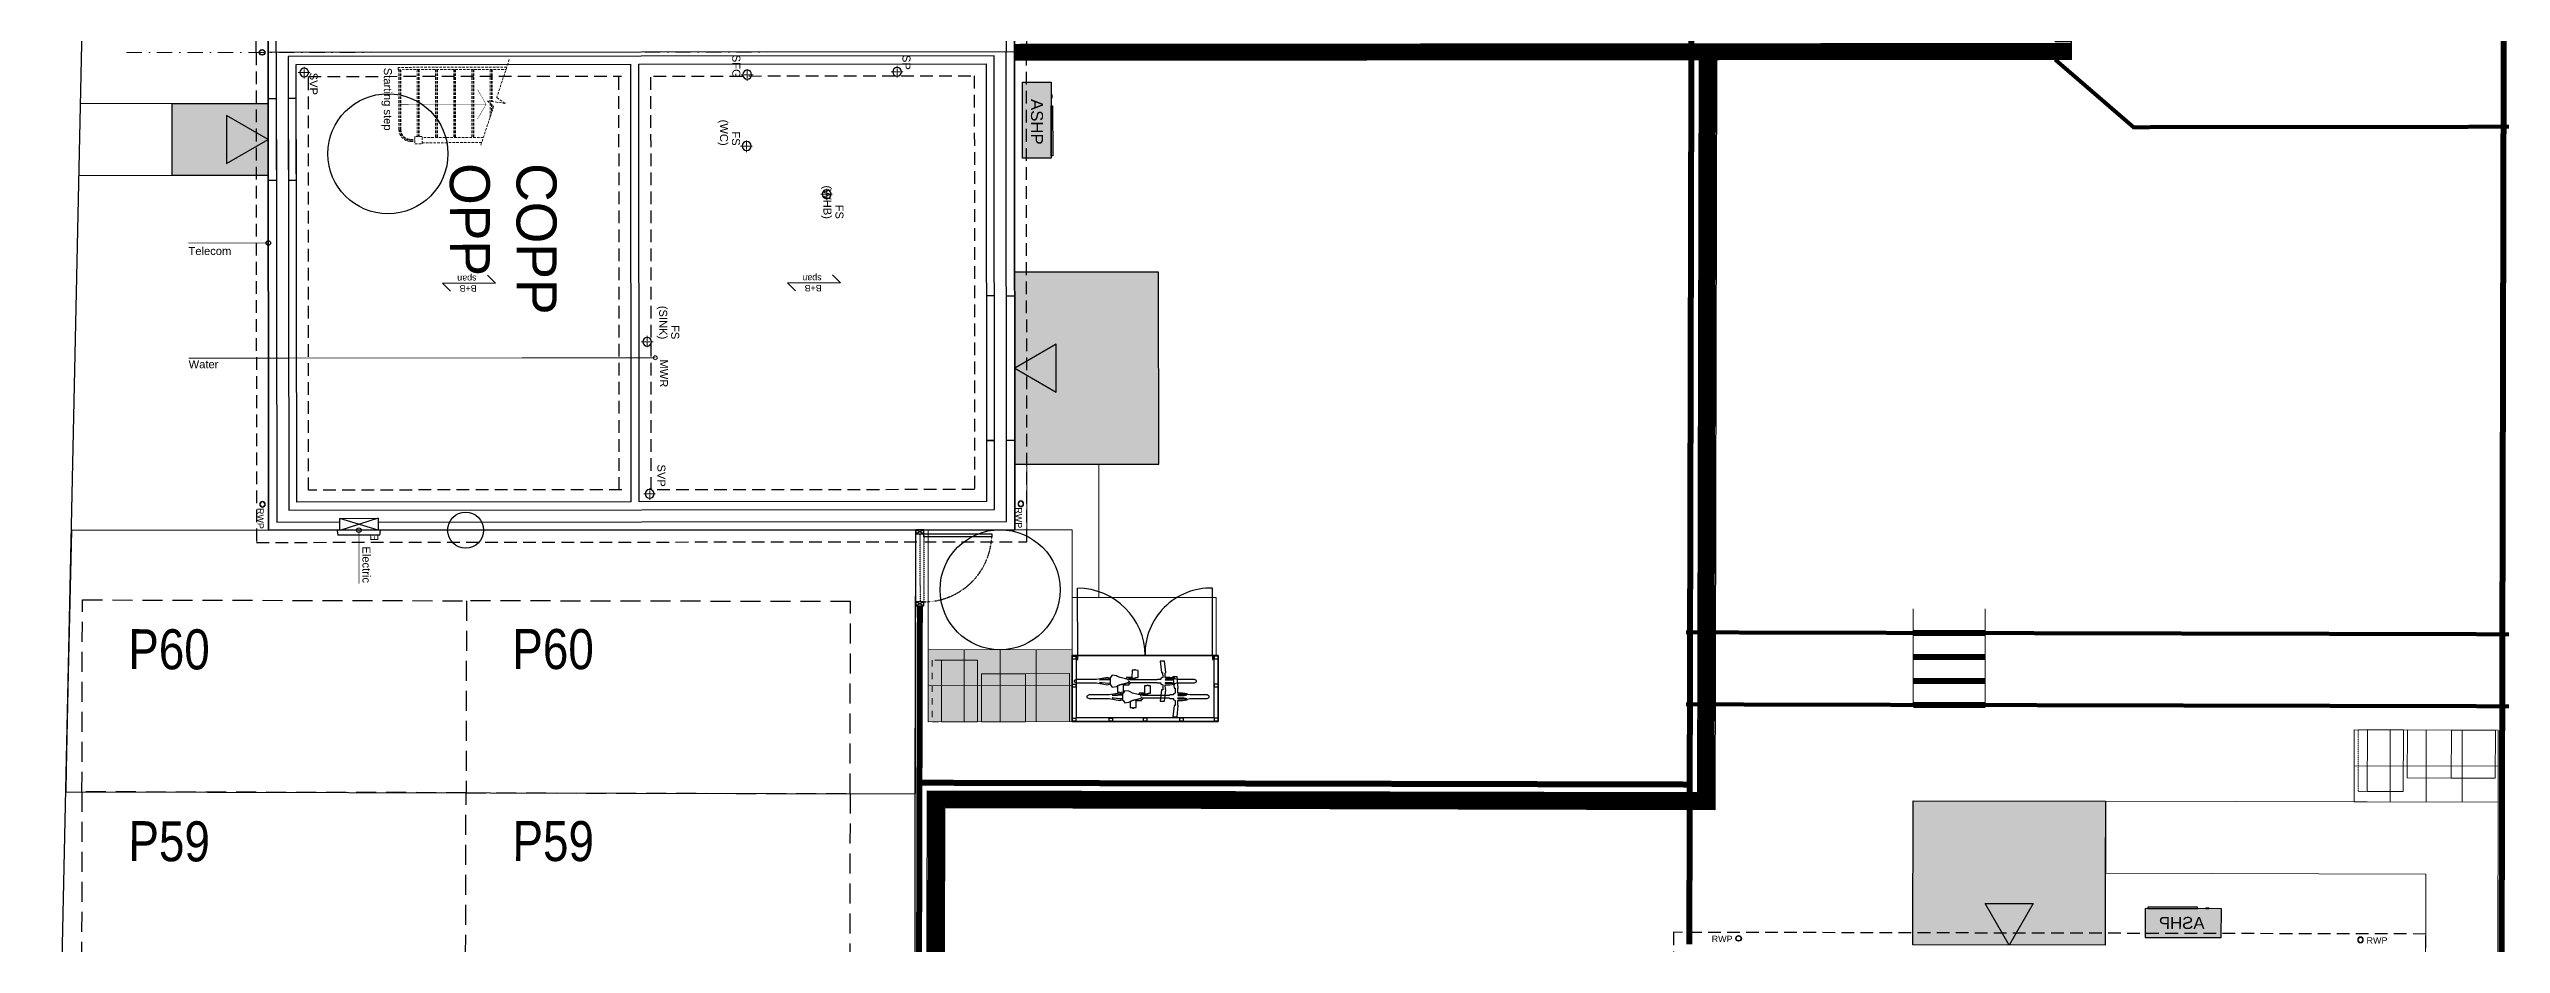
# Model space of a CAD drawing. Extents: x 287880777 to 288144713, y 62793326 to 63089570.
# Drawn here: x 288076447 to 288107091, y 62910755 to 62921944 of the extents above; entities that cross this region are included whole.
import ezdxf

# ---------------------------------------------------------------- set-up
doc = ezdxf.new("R2010")
doc.units = 0
doc.set_wipeout_variables(frame=1)
for name, pattern in [('CENTER', [2, 1.25, -0.25, 0.25, -0.25]), ('Dash', [6.35, 3.175, -3.175]), ('DASHDOT', [25.4, 12.7, -6.35, 0, -6.35]), ('DASHED', [1.4, 0.7, -0.7]), ('DASHED2', [0.375, 0.25, -0.125]), ('HIDDEN', [9.525, 6.35, -3.175])]:
    doc.linetypes.add(name, pattern=pattern)
doc.layers.get('0').update_dxf_attribs({"color": 252})
for name, color, linetype, lineweight in [('EXP - HIGHWAY FOOTWAY', 3, 'Continuous', 25), ('EXP - STEPS', 240, 'Continuous', 18), ('NAR BIN STORAGE', 2, 'Continuous', 0), ('NAR CBF', 34, 'FENCELINE2', 0), ('NAR M4(2)', 94, 'Continuous', 30), ('NAR PATHS', 3, 'Continuous', 0), ('Wain-Text', 2, 'Continuous', 25)]:
    doc.layers.add(name, color=color, linetype=linetype, lineweight=lineweight)
for name, color, linetype in [('Highway-Block Paving', 251, 'Continuous'), ('NAR DETAIL', 2, 'Continuous'), ('NAR EXTERNAL WALLS', 2, 'Continuous'), ('NAR PARKING', 7, 'DASHED2'), ('NAR PATIO', 3, 'Continuous'), ('NAR PRIVATE DRIVE', 6, 'Continuous'), ('NAR PRIVATE PATH HATCH', 8, 'Continuous'), ('NAR ROLLOVERS', 76, 'DASHED'), ('NAR_SUBS_PLANS', 7, 'Continuous'), ('Wain-Centre Line', 10, 'Continuous'), ('Wain-Drainage Foul', 6, 'Continuous'), ('Wain-Drainage Foul Text', 2, 'Continuous'), ('Wain-Electrics', 3, 'Continuous'), ('Wain-Foundation acessories', 9, 'Continuous'), ('Wain-Foundation Line', 9, 'Continuous'), ('Wain-Meter box', 9, 'Continuous'), ('Wain-RWP', 9, 'Continuous'), ('Wain-Services Run (Electric)', 10, 'Continuous'), ('Wain-Services Run (Telecom)', 190, 'Continuous'), ('Wain-Stair 1', 2, 'Continuous'), ('Wain-Stair numbers', 9, 'Continuous'), ('Wain-Wall (External)', 4, 'Continuous')]:
    doc.layers.add(name, color=color, linetype=linetype)
for name, color, linetype, true_color in [('NAR DOOR OPENINGS', 140, 'Continuous', 0x00bfff), ('NAR EV CHARGING POINT', 3, 'Continuous', 0x00ff00), ('NAR HOUSE TYPE NAMES', 1, 'Continuous', 0xff0000), ('NAR PATH HATCH', 53, 'Continuous', 0xffd042), ('RL-Fittings', 252, 'Continuous', 0x8f8f8e), ('Wain-Services Run (Water', 145, 'Continuous', 0x3481b8)]:
    doc.layers.add(name, color=color, linetype=linetype, true_color=true_color)
for name, color, linetype, lineweight, true_color in [('NAR Retaining Wall', 222, 'Continuous', 13, 0xcc0099), ('Wain-Mains Water Riser', 152, 'Continuous', 25, 0x2776bb), ('Wain-Mains Water Riser Text', 152, 'Continuous', 25, 0x2776bb)]:
    doc.layers.add(name, color=color, linetype=linetype, lineweight=lineweight, true_color=true_color)
doc.styles.add('DD Arial Narrow', font='ARIALN.TTF', dxfattribs={"height": 100})
doc.styles.get("Standard").update_dxf_attribs({"font": 'arial.ttf'})
doc.styles.add('XREF - ARCHITECT LAYOUT$0$DD Arial Narrow', font='ARIALN.TTF', dxfattribs={"height": 100})
doc.linetypes.add('FENCELINE2', pattern='A,0.25,-0.1,[132,ltypeshp.shx,S=0.1,R=0,X=-0.1,Y=0],-0.1,1', length=1.45)

# ---------------------------------------------------------------- blocks, each defined once
blk = doc.blocks.new('RWP')
for radius in [35, 31.5]:
    blk.add_circle((35, 35), radius)
blk = doc.blocks.new('Drainage Pipe')
at = {"linetype": 'CENTER', "lineweight": 13, "ltscale": 20}
for p, q in [((-41756, 78762), (-41756, 78612)), ((-41681, 78687), (-41831, 78687))]:
    blk.add_line(p, q, dxfattribs=at)
blk.add_circle((-41756, 78687), 55)
blk = doc.blocks.new('Span symbol - Beam & block')
at = {"linetype": 'Continuous', "lineweight": 13}
for p, q in [((-5342, 71790), (-6007, 71790)), ((-6007, 71790), (-5906, 71689)), ((-5442, 71890), (-5342, 71790))]:
    blk.add_line(p, q, dxfattribs=at)
at = {"insert": (-5770, 71896), "char_height": 80, "attachment_point": 1, "line_spacing_factor": 0.9}
blk.add_mtext('B+B\\Pspan', dxfattribs=at)
blk = doc.blocks.new('ASHP')
at = {"transparency": 33554457}
h = blk.add_hatch(color=256, dxfattribs=at)
h.dxf.hatch_style = 1
h.paths.add_polyline_path([(548853, -2506), (548853, -2866), (547903, -2866), (547903, -2506)])
at = {"flags": 128}
blk.add_lwpolyline([(548853, -2506), (548853, -2866), (547903, -2866), (547903, -2506)], close=True, dxfattribs=at)
for points in [[(548098, -2496), (548058, -2496), (548058, -2506), (548098, -2506)], [(548199, -2488), (548821, -2488), (548821, -2506), (548199, -2506)]]:
    blk.add_lwpolyline(points, close=True)
at = {"layer": 'Wain-Electrics', "lineweight": 0, "insert": (548112, -2609), "char_height": 150, "width": 2397.38, "attachment_point": 1, "line_spacing_factor": 0.9}
blk.add_mtext('\\A1;ASHP ', dxfattribs=at)
at = {"layer": 'Wain-Text', "lineweight": 0, "insert": (548112, -2609), "char_height": 150, "width": 2397.38, "attachment_point": 1, "line_spacing_factor": 0.9}
blk.add_mtext('\\A1;ASHP ', dxfattribs=at)
blk = doc.blocks.new('Wall mounted meter - Electric (Plan)')
blk.add_wipeout([(-7157, 85115), (-7157, 84635), (-7007, 84635), (-7007, 85115)])
for p, q in [((-7217, 85137), (-7157, 85147)), ((-7217, 85137), (-7217, 84613)), ((-7157, 85147), (-7157, 84603)), ((-7007, 85115), (-7157, 85115)), ((-7007, 84635), (-7007, 85115)), ((-7157, 84603), (-7217, 84613)), ((-7157, 84635), (-7007, 84635))]:
    blk.add_line(p, q)
at = {"color": 9}
for p, q in [((-7157, 85115), (-7007, 84635)), ((-7007, 85115), (-7157, 84635))]:
    blk.add_line(p, q, dxfattribs=at)
at = {"lineweight": 0, "insert": (-7368, 85117), "char_height": 100, "width": 133.81, "attachment_point": 1, "line_spacing_factor": 0.9}
blk.add_mtext('\\A1;\\pi78.42052,t378.42052;{\\fCalibri|b0|i0|c0|p34;E}', dxfattribs=at)
blk = doc.blocks.new('A$Cee92f38c')
at = {"layer": 'NAR M4(2)', "ltscale": 10, "transparency": 33554585}
h = blk.add_hatch(color=256, dxfattribs=at)
h.dxf.hatch_style = 1
h.paths.add_polyline_path([(0, 1.2), (0.9, 1.2), (0.9, 0), (0, 0)])
at = {"layer": 'NAR M4(2)', "ltscale": 0.25}
blk.add_lwpolyline([(0, 1.2), (0, 0), (0.9, 0), (0.9, 1.2)], close=True, dxfattribs=at)
blk = doc.blocks.new('A$C3d9247a0')
at = {"layer": 'NAR DOOR OPENINGS', "transparency": 33554610}
h = blk.add_hatch(color=256, dxfattribs=at)
h.dxf.hatch_style = 1
h.paths.add_polyline_path([(450, 1200), (150, 680), (750, 680)])
at = {"layer": 'NAR DOOR OPENINGS'}
blk.add_lwpolyline([(450, 1200), (150, 680), (750, 680)], close=True, dxfattribs=at)
at = {"layer": 'NAR M4(2)', "ltscale": 10, "transparency": 33554585, "xscale": -1000, "yscale": 1000, "zscale": 1000}
blk.add_blockref('A$Cee92f38c', (900, 0), dxfattribs=at)
blk = doc.blocks.new('A$C324e72f9')
at = {"layer": 'NAR DOOR OPENINGS', "transparency": 33554610}
h = blk.add_hatch(color=256, dxfattribs=at)
h.dxf.hatch_style = 1
h.paths.add_polyline_path([(1200, 0), (900, 520), (1500, 520)])
at = {"layer": 'NAR PRIVATE PATH HATCH', "transparency": 33554597}
h = blk.add_hatch(color=256, dxfattribs=at)
h.dxf.hatch_style = 1
h.paths.add_polyline_path([(2400, 0), (0, 0), (0, 1800), (2400, 1800)])
at = {"layer": 'NAR DOOR OPENINGS'}
blk.add_lwpolyline([(1200, 0), (900, 520), (1500, 520)], close=True, dxfattribs=at)
at = {"layer": 'NAR PATIO'}
blk.add_lwpolyline([(2400, 0), (0, 0), (0, 1800), (2400, 1800)], close=True, dxfattribs=at)
blk = doc.blocks.new('BIN STORE')
at = {"layer": 'Highway-Block Paving', "transparency": 33554495}
h = blk.add_hatch(color=256, dxfattribs=at)
h.dxf.hatch_style = 1
h.paths.add_polyline_path([(0, 1.75), (0.77, 1.75), (0.77, 1.185), (0, 1.185)])
h = blk.add_hatch(color=256, dxfattribs=at)
h.dxf.hatch_style = 1
h.paths.add_polyline_path([(0, 1.135), (0.6, 1.135), (0.6, 0.585), (0, 0.585)])
h = blk.add_hatch(color=256, dxfattribs=at)
h.dxf.hatch_style = 1
h.paths.add_polyline_path([(0, 0.585), (0.6, 0.585), (0.6, 0.035), (0, 0.035)])
at = {"layer": 'NAR PATH HATCH', "transparency": 33554521}
h = blk.add_hatch(color=256, dxfattribs=at)
h.dxf.hatch_style = 1
h.paths.add_polyline_path([(0.9, 1.8), (0.45, 1.8), (0.45, 1.75), (0.77, 1.75), (0.77, 1.635), (0.77, 1.35), (0.9, 1.35)])
h.paths.add_polyline_path([(0.45, 1.8), (0, 1.8), (0, 1.75), (0.45, 1.75)])
h.paths.add_polyline_path([(0.45, 1.185), (0, 1.185), (0, 1.135), (0.45, 1.135)])
h.paths.add_polyline_path([(0.9, 1.35), (0.77, 1.35), (0.77, 1.185), (0.45, 1.185), (0.45, 1.135), (0.6, 1.135), (0.6, 0.9), (0.9, 0.9)])
h.paths.add_polyline_path([(0.9, 0.9), (0.6, 0.9), (0.6, 0.585), (0.6, 0.45), (0.9, 0.45)])
h.paths.add_polyline_path([(0.9, 0.45), (0.6, 0.45), (0.6, 0.035), (0.45, 0.035), (0.45, 0), (0.9, 0)])
h.paths.add_polyline_path([(0.45, 0.035), (0, 0.035), (0, 0), (0.45, 0)])
at = {"layer": 'NAR BIN STORAGE', "linetype": 'Dash', "ltscale": 0.025}
blk.add_lwpolyline([(0.77, 1.635), (0.77, 1.75), (0, 1.75), (0, 1.635)], dxfattribs=at)
at = {"layer": 'NAR BIN STORAGE'}
for points in [[(0, 1.635), (0.77, 1.635), (0.77, 1.185), (0, 1.185)], [(0, 1.135), (0.6, 1.135), (0.6, 0.585), (0, 0.585)], [(0, 0.585), (0.6, 0.585), (0.6, 0.035), (0, 0.035)]]:
    blk.add_lwpolyline(points, close=True, dxfattribs=at)
at = {"layer": 'NAR PATHS'}
blk.add_lwpolyline([(0, 1.8), (0.9, 1.8), (0.9, 0), (0, 0)], close=True, dxfattribs=at)
for points in [[(0.45, 1.8), (0.45, 0)], [(0.9, 1.35), (0, 1.35)], [(0.9, 0.9), (0, 0.9)], [(0.9, 0.45), (0, 0.45)]]:
    blk.add_lwpolyline(points, dxfattribs=at)
blk = doc.blocks.new('A$Cfbc31330')
at = {"layer": 'RL-Fittings', "ltscale": 0.859024}
for p, q in [((0.509, 0.339), (0.526, 0.364)), ((0.526, 0.364), (0.584, 0.356)), ((0.584, 0.356), (0.601, 0.347)), ((0.601, 0.431), (0.634, 0.431)), ((0.601, 0.347), (0.601, 0.431)), ((0.601, 0.347), (0.634, 0.331)), ((0.634, 0.331), (0.601, 0.347)), ((0.634, 0.439), (0.651, 0.439)), ((0.634, 0.431), (0.634, 0.439)), ((0.651, 0.439), (0.651, 0.431)), ((0.651, 0.431), (0.684, 0.431)), ((0.684, 0.431), (0.685, 0.331)), ((1.194, 0.561), (1.252, 0.561)), ((1.211, 0.402), (1.194, 0.561)), ((1.227, 0.402), (1.211, 0.402)), ((1.227, 0.331), (1.227, 0.402)), ((1.252, 0.561), (1.269, 0.402)), ((1.269, 0.402), (1.261, 0.394)), ((1.265, 0.398), (1.261, 0.331)), ((0, 0.288), (0.033, 0.305)), ((0, 0.272), (0, 0.288)), ((0.033, 0.255), (0, 0.272)), ((0.033, 0.305), (0.301, 0.305)), ((0.301, 0.255), (0.033, 0.255)), ((0.301, 0.305), (0.309, 0.305)), ((0.309, 0.255), (0.301, 0.255)), ((0.309, 0.305), (0.459, 0.331)), ((0.459, 0.23), (0.309, 0.255)), ((0.467, 0.314), (0.351, 0.297)), ((0.351, 0.297), (0.501, 0.306)), ((0.468, 0.247), (0.351, 0.264)), ((0.351, 0.264), (0.501, 0.255)), ((0.459, 0.331), (0.484, 0.322)), ((0.484, 0.239), (0.459, 0.23)), ((0.501, 0.306), (0.467, 0.314)), ((0.501, 0.255), (0.468, 0.247)), ((0.484, 0.322), (0.509, 0.331)), ((0.509, 0.23), (0.484, 0.239)), ((0.501, 0.322), (0.501, 0.239)), ((0.509, 0.331), (0.509, 0.339)), ((0.509, 0.222), (0.509, 0.23)), ((0.526, 0.197), (0.509, 0.222)), ((0.584, 0.205), (0.526, 0.197)), ((0.601, 0.214), (0.584, 0.205)), ((0.635, 0.231), (0.601, 0.214)), ((0.634, 0.331), (0.71, 0.314)), ((0.71, 0.314), (0.634, 0.331)), ((0.71, 0.247), (0.635, 0.231)), ((0.685, 0.331), (0.76, 0.331)), ((0.71, 0.314), (0.743, 0.306)), ((0.743, 0.306), (0.71, 0.314)), ((0.743, 0.256), (0.71, 0.247)), ((0.726, 0.247), (0.718, 0.247)), ((0.726, 0.231), (0.726, 0.247)), ((0.801, 0.231), (0.726, 0.231)), ((0.743, 0.306), (0.76, 0.289)), ((0.76, 0.289), (0.743, 0.306)), ((0.76, 0.272), (0.743, 0.256)), ((0.76, 0.331), (0.76, 0.314)), ((0.76, 0.314), (0.776, 0.314)), ((0.76, 0.289), (0.76, 0.281)), ((0.76, 0.281), (0.76, 0.289)), ((0.76, 0.247), (0.76, 0.239)), ((0.776, 0.247), (0.76, 0.247)), ((0.76, 0.239), (0.852, 0.239)), ((0.776, 0.314), (0.776, 0.297)), ((0.776, 0.297), (1.144, 0.298)), ((0.776, 0.264), (0.776, 0.247)), ((1.144, 0.264), (0.776, 0.264)), ((0.802, 0.13), (0.801, 0.231)), ((0.835, 0.13), (0.802, 0.13)), ((0.835, 0.122), (0.835, 0.13)), ((0.852, 0.122), (0.835, 0.122)), ((0.852, 0.239), (0.852, 0.231)), ((0.852, 0.231), (0.885, 0.231)), ((0.885, 0.131), (0.852, 0.13)), ((0.852, 0.13), (0.852, 0.122)), ((0.885, 0.231), (0.885, 0.131)), ((1.144, 0.298), (1.152, 0.306)), ((1.152, 0.256), (1.144, 0.264)), ((1.152, 0.306), (1.202, 0.306)), ((1.202, 0.256), (1.152, 0.256)), ((1.194, 0.001), (1.211, 0.16)), ((1.194, 0), (1.253, 0)), ((1.202, 0.323), (1.227, 0.331)), ((1.202, 0.306), (1.202, 0.323)), ((1.202, 0.239), (1.202, 0.256)), ((1.227, 0.231), (1.202, 0.239)), ((1.211, 0.16), (1.227, 0.16)), ((1.227, 0.16), (1.227, 0.231)), ((1.269, 0.16), (1.252, 0.001)), ((1.261, 0.331), (1.327, 0.331)), ((1.269, 0.314), (1.261, 0.298)), ((1.261, 0.298), (1.352, 0.298)), ((1.261, 0.264), (1.352, 0.264)), ((1.269, 0.248), (1.261, 0.264)), ((1.261, 0.231), (1.261, 0.168)), ((1.327, 0.231), (1.261, 0.231)), ((1.261, 0.168), (1.269, 0.16)), ((1.386, 0.315), (1.269, 0.314)), ((1.386, 0.248), (1.269, 0.248)), ((1.327, 0.331), (1.394, 0.323)), ((1.394, 0.239), (1.327, 0.231)), ((1.352, 0.298), (1.386, 0.306)), ((1.352, 0.264), (1.386, 0.256)), ((1.394, 0.323), (1.394, 0.315)), ((1.394, 0.315), (1.428, 0.306)), ((1.428, 0.256), (1.394, 0.248)), ((1.394, 0.248), (1.394, 0.239)), ((1.428, 0.306), (1.67, 0.306)), ((1.67, 0.256), (1.428, 0.256)), ((1.67, 0.306), (1.698, 0.292)), ((1.698, 0.271), (1.67, 0.256)), ((1.698, 0.292), (1.698, 0.271))]:
    blk.add_line(p, q, dxfattribs=at)

msp = doc.modelspace()

# ---------------------------------------------------------------- linework, layer by layer
at = {"layer": 'Defpoints'}
for points in [[(288088513, 62921909), (288088508, 62927884), (288079180, 62927877), (288079185, 62921902)], [(288088513, 62921909), (288079185, 62921902)]]:
    msp.add_lwpolyline(points, dxfattribs=at)
at = {"layer": 'EXP - HIGHWAY FOOTWAY', "flags": 128}
msp.add_lwpolyline([(288098535, 62894090), (288096172, 62893274, 0.089116), (288088641, 62889060), (288087572, 62888181, -0.392826), (288082137, 62888512, -0.198277), (288076452, 62903168), (288076890, 62923567, -0.132001), (288080379, 62935523, 0.114617), (288083919, 62946268), (288084186, 62949234, -0.41987), (288093026, 62956467)], format="xyb", dxfattribs=at)
at = {"layer": 'EXP - STEPS'}
for p, q in [((288099747, 62913745, 0), (288099747, 62914945, 0)), ((288100647, 62913745, 0), (288100647, 62914945, 0))]:
    msp.add_line(p, q, dxfattribs=at)
at = {"layer": 'EXP - STEPS', "const_width": 75, "elevation": 0}
for points in [[(288100647, 62914645), (288099747, 62914645)], [(288100647, 62914345), (288099747, 62914345)], [(288100647, 62914045), (288099747, 62914045)], [(288100647, 62913745), (288099747, 62913745)]]:
    msp.add_lwpolyline(points, dxfattribs=at)
at = {"layer": 'NAR BIN STORAGE', "linetype": 'Dash', "ltscale": 0.025, "elevation": 0}
msp.add_lwpolyline([(288105420, 62912662), (288105305, 62912662), (288105307, 62913432), (288105422, 62913432)], dxfattribs=at)
at = {"layer": 'NAR BIN STORAGE', "elevation": 0}
for points in [[(288105422, 62913432), (288105420, 62912662), (288105870, 62912661), (288105872, 62913431)], [(288105922, 62913431), (288105921, 62912831), (288106471, 62912829), (288106472, 62913429)], [(288106472, 62913429), (288106471, 62912829), (288107021, 62912828), (288107022, 62913428)]]:
    msp.add_lwpolyline(points, close=True, dxfattribs=at)
at = {"layer": 'NAR CBF', "ltscale": 1200, "transparency": 33554687, "const_width": 75}
for points in [[(288096948, 62910751), (288096974, 62922124)], [(288087318, 62909334), (288087331, 62914983)], [(288096953, 62912749), (288087326, 62912771)]]:
    msp.add_lwpolyline(points, dxfattribs=at)
at = {"layer": 'NAR CBF', "ltscale": 1200, "transparency": 33554687, "const_width": 75, "elevation": 0}
msp.add_lwpolyline([(288107082, 62902434), (288107126, 62922132)], dxfattribs=at)
at = {"layer": 'NAR DETAIL', "flags": 128}
for points in [[(288087280, 62915883), (288087380, 62915883), (288087380, 62915933), (288087280, 62915933)], [(288087380, 62915883), (288088230, 62915884), (288088230, 62915846), (288087380, 62915845)], [(288087281, 62914983), (288087381, 62914983), (288087381, 62915033), (288087281, 62915033)]]:
    msp.add_lwpolyline(points, close=True, dxfattribs=at)
for points in [[(288087380, 62915933), (288087280, 62915883)], [(288087380, 62915883), (288087280, 62915933)], [(288087381, 62915033), (288087281, 62914983)], [(288087381, 62914983), (288087281, 62915033)]]:
    msp.add_lwpolyline(points, dxfattribs=at)
at = {"layer": 'NAR DETAIL', "linetype": 'DASHED', "ltscale": 0.005, "flags": 128}
msp.add_lwpolyline([(288087380, 62915883), (288087381, 62915033), (288087337, 62915033), (288087336, 62915883)], close=True, dxfattribs=at)
at = {"layer": 'NAR DETAIL', "ltscale": 0.5}
msp.add_lwpolyline([(288089235, 62913535), (288089234, 62914360), (288091059, 62914362), (288091060, 62913537), (288089235, 62913535)], dxfattribs=at)
msp.add_lwpolyline([(288089234, 62914360), (288089235, 62913535), (288091060, 62913537), (288091059, 62914362)], close=True, dxfattribs=at)
at = {"layer": 'NAR DETAIL', "linetype": 'DASHED', "ltscale": 0.2}
msp.add_arc((288087380, 62915883), 850, 270.0478, 357.6279, dxfattribs=at)
at = {"layer": 'NAR EV CHARGING POINT'}
msp.add_circle((288081654, 62915929), 225, dxfattribs=at)
at = {"layer": 'NAR EXTERNAL WALLS'}
for points in [[(288101722, 62921813), (288101722, 62924437)], [(288087418, 62909333), (288087425, 62912671), (288097053, 62912649), (288097074, 62921809)], [(288097289, 62921809), (288097267, 62912434), (288087640, 62912456), (288087619, 62903310)], [(288101722, 62921813), (288088513, 62921802)]]:
    msp.add_lwpolyline(points, dxfattribs=at)
at = {"layer": 'NAR M4(2)'}
for centre in [(288080683, 62920635), (288088333, 62915184)]:
    msp.add_circle(centre, 750, dxfattribs=at)
at = {"layer": 'NAR PARKING', "ltscale": 1000}
for points in [[(288076864, 62915057), (288081664, 62915046), (288081659, 62912646), (288076859, 62912657)], [(288086464, 62915035), (288081664, 62915046), (288081659, 62912646), (288086459, 62912635)], [(288076853, 62910257), (288081653, 62910246), (288081659, 62912646), (288076859, 62912657)], [(288086453, 62910235), (288081653, 62910246), (288081659, 62912646), (288086459, 62912635)]]:
    msp.add_lwpolyline(points, close=True, dxfattribs=at)
at = {"layer": 'NAR PATHS', "elevation": 0}
for points in [[(288076841, 62921263), (288079186, 62921265), (288079187, 62920365), (288076821, 62920363)], [(288105705, 62912531), (288105707, 62913431)], [(288106155, 62912530), (288106157, 62913430)], [(288106605, 62912529), (288106607, 62913429)], [(288105256, 62912982), (288107056, 62912978)]]:
    msp.add_lwpolyline(points, dxfattribs=at)
for points in [[(288089569, 62915085), (288089233, 62915085), (288089233, 62915935), (288088668, 62915935), (288088667, 62916748), (288089567, 62916754)], [(288105257, 62913432), (288105255, 62912532), (288107055, 62912528), (288107057, 62913428)], [(288106128, 62900615), (288106583, 62900614), (288106583, 62899714), (288107026, 62899713), (288107055, 62912528), (288102148, 62912539), (288102145, 62911639), (288106153, 62911630)]]:
    msp.add_lwpolyline(points, close=True, dxfattribs=at)
at = {"layer": 'NAR PATHS'}
msp.add_lwpolyline([(288089234, 62914435), (288089233, 62915935), (288087433, 62915933), (288087434, 62914433), (288089234, 62914435)], dxfattribs=at)
msp.add_lwpolyline([(288091033, 62915087), (288091034, 62914362), (288089234, 62914360), (288089233, 62915085)], close=True, dxfattribs=at)
at = {"layer": 'NAR Retaining Wall', "linetype": 'DASHED', "ltscale": 250, "const_width": 200}
for points in [[(288101615, 62922028), (288101615, 62924230)], [(288088513, 62921909), (288101722, 62921920)], [(288097181, 62921809), (288097160, 62912541), (288087533, 62912563), (288087525, 62909334)]]:
    msp.add_lwpolyline(points, dxfattribs=at)
at = {"layer": 'NAR ROLLOVERS', "ltscale": 500, "const_width": 50}
for points in [[(288101519, 62921813), (288102499, 62920967), (288111092, 62920976), (288112107, 62921976)], [(288096907, 62914651), (288126988, 62914583)], [(288096905, 62913751), (288127228, 62913682)]]:
    msp.add_lwpolyline(points, dxfattribs=at)
at = {"layer": 'NAR_SUBS_PLANS', "elevation": 0}
for points in [[(288079187, 62920304), (288079186, 62921327)], [(288088515, 62918859), (288088517, 62917049)]]:
    msp.add_lwpolyline(points, dxfattribs=at)
at = {"layer": 'RL-Fittings', "ltscale": 0.859024}
for p, q in [((288089304, 62914360), (288089303, 62915203)), ((288090989, 62914362), (288090988, 62915204))]:
    msp.add_line(p, q, dxfattribs=at)
at = {"layer": 'RL-Fittings', "ltscale": 0.859024, "flags": 128}
for points in [[(288089304, 62914360), (288089234, 62914360), (288089235, 62913535), (288091060, 62913537), (288091059, 62914362), (288091009, 62914362)], [(288089284, 62914360), (288089285, 62913585), (288091010, 62913587), (288091009, 62914362)]]:
    msp.add_lwpolyline(points, dxfattribs=at)
for points in [[(288089239, 62914315), (288089239, 62914355), (288089279, 62914355), (288089279, 62914315), (288089239, 62914315)], [(288089284, 62914310), (288089304, 62914310), (288089304, 62914360), (288089284, 62914360), (288089284, 62914310)], [(288090989, 62914312), (288091009, 62914312), (288091009, 62914362), (288090989, 62914362), (288090989, 62914312)], [(288091014, 62914317), (288091014, 62914357), (288091054, 62914357), (288091054, 62914317), (288091014, 62914317)], [(288089239, 62913964), (288089239, 62914004), (288089279, 62914004), (288089279, 62913964), (288089239, 62913964)], [(288091014, 62913966), (288091014, 62914006), (288091054, 62914006), (288091054, 62913966), (288091014, 62913966)], [(288089240, 62913540), (288089240, 62913580), (288089280, 62913580), (288089280, 62913540), (288089240, 62913540)], [(288089698, 62913540), (288089698, 62913580), (288089738, 62913580), (288089738, 62913540), (288089698, 62913540)], [(288090126, 62913541), (288090126, 62913581), (288090166, 62913581), (288090166, 62913541), (288090126, 62913541)], [(288090582, 62913541), (288090582, 62913581), (288090622, 62913581), (288090622, 62913541), (288090582, 62913541)], [(288091015, 62913542), (288091015, 62913582), (288091055, 62913582), (288091055, 62913542), (288091015, 62913542)]]:
    msp.add_lwpolyline(points, close=True, dxfattribs=at)
at = {"layer": 'RL-Fittings', "ltscale": 0.859024}
for centre, radius, start, end in [((288089298, 62914354), 849, 0.4551, 89.6478), ((288090967, 62914384), 821, 88.51, 181.5929)]:
    msp.add_arc(centre, radius, start, end, dxfattribs=at)
at = {"layer": 'Wain-Centre Line', "linetype": 'DASHDOT', "lineweight": 15, "ltscale": 15}
msp.add_lwpolyline([(288090182, 62921911), (288077362, 62921900)], dxfattribs=at)
at = {"layer": 'Wain-Foundation Line', "linetype": 'HIDDEN', "ltscale": 25}
for p, q in [((288083574, 62916433), (288083570, 62921605)), ((288083974, 62916433), (288083970, 62921606))]:
    msp.add_line(p, q, dxfattribs=at)
for points in [[(288079035, 62921901), (288079030, 62928026), (288088658, 62928035), (288088663, 62921910)], [(288079035, 62921901), (288079040, 62915776), (288088668, 62915785), (288088663, 62921910)], [(288083605, 62916433), (288079692, 62916430), (288079688, 62921602), (288083601, 62921605)], [(288084001, 62921606), (288088011, 62921609), (288088015, 62916436), (288084005, 62916433)]]:
    msp.add_lwpolyline(points, dxfattribs=at)
msp.add_lwpolyline([(288100728, 62900477), (288100730, 62901715), (288102174, 62901712), (288102172, 62900474), (288106128, 62900465), (288106151, 62910880), (288096749, 62910901), (288096728, 62901724), (288100103, 62901716), (288100101, 62900479)], close=True, dxfattribs=at)
at = {"layer": 'Wain-Mains Water Riser', "lineweight": 0}
msp.add_circle((288084023, 62918084), 25, dxfattribs=at)
at = {"layer": 'Wain-Services Run (Electric)', "const_width": 10}
msp.add_lwpolyline([(288080320, 62915929), (288080321, 62915259)], dxfattribs=at)
at = {"layer": 'Wain-Services Run (Telecom)', "const_width": 10}
msp.add_lwpolyline([(288079187, 62919519), (288078190, 62919518)], dxfattribs=at)
at = {"layer": 'Wain-Services Run (Telecom)'}
msp.add_circle((288079187, 62919519), 29, dxfattribs=at)
at = {"layer": 'Wain-Services Run (Water', "const_width": 10}
msp.add_lwpolyline([(288084023, 62918084), (288078192, 62918079)], dxfattribs=at)
at = {"layer": 'Wain-Stair 1', "linetype": 'HIDDEN', "lineweight": 9, "ltscale": 5}
for p, q in [((288082168, 62921717), (288080812, 62921715)), ((288080812, 62921715), (288080812, 62921686)), ((288080812, 62921686), (288082159, 62921688)), ((288080821, 62921686), (288080821, 62920935)), ((288080836, 62921686), (288080836, 62920935)), ((288080845, 62921686), (288080845, 62920935)), ((288081049, 62921687), (288081049, 62920850)), ((288081064, 62921687), (288081064, 62920850)), ((288081073, 62921687), (288081073, 62920850)), ((288081277, 62921687), (288081277, 62920837)), ((288081292, 62921687), (288081292, 62920835)), ((288081301, 62921687), (288081301, 62920835)), ((288081505, 62921687), (288081505, 62920838)), ((288081520, 62921687), (288081520, 62920835)), ((288081529, 62921687), (288081529, 62920835)), ((288081733, 62921687), (288081733, 62920838)), ((288081748, 62921687), (288081748, 62920835)), ((288081757, 62921687), (288081757, 62920835)), ((288081961, 62921687), (288081961, 62921293)), ((288081976, 62921687), (288081976, 62921290)), ((288081985, 62921687), (288081985, 62921289)), ((288081961, 62921266), (288081961, 62921096)), ((288081976, 62921252), (288081976, 62921141)), ((288081985, 62921244), (288081985, 62921168)), ((288080966, 62920814), (288081019, 62920814)), ((288080966, 62920805), (288081019, 62920805)), ((288080966, 62920790), (288081019, 62920790)), ((288081019, 62920850), (288081020, 62920760)), ((288081109, 62920850), (288081019, 62920850)), ((288081110, 62920760), (288081109, 62920850)), ((288081876, 62920838), (288081109, 62920837)), ((288081855, 62920774), (288081110, 62920773)), ((288081020, 62920760), (288081110, 62920760))]:
    msp.add_line(p, q, dxfattribs=at)
at = {"layer": 'Wain-Stair 1', "linetype": 'HIDDEN', "lineweight": 9, "ltscale": 3}
msp.add_line((288081961, 62921293), (288081961, 62921266), dxfattribs=at)
at = {"layer": 'Wain-Stair 1', "linetype": 'HIDDEN', "lineweight": 9, "ltscale": 5, "elevation": 0}
msp.add_lwpolyline([(288082200, 62921813), (288082042, 62921337), (288082149, 62921262), (288081926, 62921298), (288082004, 62921226), (288081843, 62920740)], dxfattribs=at)
at = {"layer": 'Wain-Stair 1', "linetype": 'HIDDEN', "lineweight": 9, "ltscale": 5}
for radius in [145, 130, 121]:
    msp.add_arc((288080966, 62920935), radius, 180.0478, 270.0478, dxfattribs=at)
at = {"layer": 'Wain-Stair numbers', "const_width": 5}
for points in [[(288081802, 62921440), (288081802, 62921440), (288081909, 62921254), (288081802, 62921068), (288081802, 62921068)], [(288081909, 62921254), (288080836, 62921253)]]:
    msp.add_lwpolyline(points, dxfattribs=at)
at = {"layer": 'Wain-Wall (External)'}
for p, q in [((288083724, 62916283), (288083719, 62921755)), ((288083824, 62916283), (288083819, 62921755))]:
    msp.add_line(p, q, dxfattribs=at)
for points in [[(288079185, 62921902), (288079180, 62927877), (288088508, 62927884), (288088513, 62921909)], [(288079288, 62921902), (288079283, 62927774), (288088405, 62927782), (288088410, 62921909)], [(288079185, 62921902), (288079190, 62915927), (288088518, 62915934), (288088513, 62921909)], [(288079288, 62921902), (288079293, 62916029), (288088415, 62916037), (288088410, 62921909)], [(288088260, 62921859), (288079438, 62921852), (288079443, 62916179), (288088265, 62916187), (288088260, 62921859)], [(288083724, 62916283), (288079543, 62916279), (288079538, 62921752), (288083719, 62921755)], [(288083819, 62921755), (288088160, 62921759)], [(288088160, 62921759), (288088165, 62916287), (288083824, 62916283)], [(288079186, 62921327), (288079288, 62921327)], [(288079187, 62920304), (288079289, 62920304)], [(288079439, 62920304), (288079539, 62920304)], [(288088263, 62918859), (288088163, 62918859)], [(288088264, 62917049), (288088164, 62917049)]]:
    msp.add_lwpolyline(points, dxfattribs=at)
at = {"layer": 'Wain-Wall (External)', "elevation": 0}
for points in [[(288079288, 62921327), (288079289, 62920304)], [(288079538, 62921327), (288079438, 62921327)], [(288079438, 62921327), (288079439, 62920304)], [(288079539, 62920304), (288079538, 62921327)], [(288088414, 62917049), (288088413, 62918859)], [(288088413, 62918859), (288088515, 62918859)], [(288088517, 62917049), (288088414, 62917049)]]:
    msp.add_lwpolyline(points, dxfattribs=at)
msp.add_lwpolyline([(288088164, 62917049), (288088264, 62917049), (288088263, 62918859), (288088163, 62918859)], close=True, dxfattribs=at)

# ---------------------------------------------------------------- block references
at = {"layer": 'NAR BIN STORAGE', "xscale": 1000, "yscale": 1000, "zscale": 1000, "rotation": 90.05142253780517}
msp.add_blockref('BIN STORE', (288089235, 62913535), dxfattribs=at)
at = {"layer": 'NAR DETAIL', "rotation": 270.0478175432984}
msp.add_blockref('ASHP', (288091021, 63469433), dxfattribs=at)
at = {"layer": 'NAR DETAIL', "xscale": -1, "rotation": 359.8697558379255}
msp.add_blockref('ASHP', (288651504, 62912456), dxfattribs=at)
at = {"layer": 'NAR EV CHARGING POINT', "ltscale": 0.5, "xscale": -900, "yscale": 900, "zscale": 900, "rotation": 180.0514225423357}
for p in [(288089261, 62914293), (288089418, 62914098)]:
    msp.add_blockref('A$Cfbc31330', p, dxfattribs=at)
at = {"layer": 'NAR M4(2)', "rotation": 270.0478175432984}
msp.add_blockref('A$C3d9247a0', (288077986, 62921264, 0), dxfattribs=at)
at = {"layer": 'NAR PATIO', "xscale": -1, "rotation": 270.0478175432984}
msp.add_blockref('A$C324e72f9', (288088517, 62916754, 0), dxfattribs=at)
at = {"layer": 'NAR PATIO', "rotation": 359.8697558379255}
msp.add_blockref('A$C324e72f9', (288099743, 62910745), dxfattribs=at)
at = {"layer": 'Wain-Drainage Foul', "lineweight": 0, "xscale": -1}
for p, rotation in [((288158359, 62879961), 90.04781754329831), ((288126864, 63000345), 180.0478175432983), ((288045356, 62842937), 0.0478175432983274), ((288163888, 62879041), 90.04781754329831), ((288164888, 62878438), 90.04781754329831), ((288005201, 62959975), 270.0478175432984), ((288162676, 62874692), 90.04781754329831)]:
    msp.add_blockref('Drainage Pipe', p, dxfattribs=dict(at, rotation=rotation))
at = {"layer": 'Wain-Foundation acessories'}
for p, rotation in [((288075961, 62990803), 180.0478175085954), ((288080274, 62990806), 180.0478175432983)]:
    msp.add_blockref('Span symbol - Beam & block', p, dxfattribs=dict(at, rotation=rotation))
at = {"layer": 'Wain-RWP'}
for p, rotation in [((288079075, 62921937), 270.0478175432984), ((288097599, 62910860, 0), 179.8697558379255)]:
    msp.add_blockref('RWP', p, dxfattribs=dict(at, rotation=rotation))
at = {"layer": 'Wain-RWP', "xscale": -1}
for p, rotation in [((288079080, 62916217, 0), 270.0478175432984), ((288088558, 62916224), 270.0478175432984), ((288105301, 62910842, 0), 179.8697558379255)]:
    msp.add_blockref('RWP', p, dxfattribs=dict(at, rotation=rotation))

# ---------------------------------------------------------------- texts
at = {"layer": 'NAR HOUSE TYPE NAMES', "insert": (288082790, 62920518, 0), "char_height": 500, "attachment_point": 1, "rotation": 270.0478, "style": 'DD Arial Narrow'}
msp.add_mtext_dynamic_manual_height_columns('{\\fGill Sans MT|b0|i0|c0|p34;COPP\\POPP}', width=2588.93, gutter_width=12.5, heights=[0], dxfattribs=at)
at = {"layer": 'NAR PARKING', "char_height": 500, "attachment_point": 3, "rotation": 359.7932, "style": 'XREF - ARCHITECT LAYOUT$0$DD Arial Narrow'}
for s, insert in [('P60', (288078457, 62914688)), ('P60', (288083257, 62914691)), ('P59', (288078459, 62912288)), ('P59', (288083259, 62912291))]:
    msp.add_mtext_dynamic_manual_height_columns(s, width=1066.24, gutter_width=500, heights=[0], dxfattribs=dict(at, insert=insert))
at = {"layer": 'Wain-Drainage Foul Text', "lineweight": 0, "char_height": 100, "attachment_point": 6, "rotation": 270.0478, "line_spacing_factor": 0.9}
for s, insert in [('\\A1;SP', (288087163, 62921684, 0)), ('\\A1;FS \\P(SINK)', (288084183, 62918315, 0))]:
    msp.add_mtext(s, dxfattribs=dict(at, insert=insert))
at = {"layer": 'Wain-Drainage Foul Text', "char_height": 100, "attachment_point": 3, "rotation": 270.0478, "line_spacing_factor": 0.9}
for insert in [(288079804, 62921369, 0), (288084151, 62916471, 0)]:
    msp.add_mtext('\\A1;{\\fArial|b0|i0|c0|p34;SVP}', dxfattribs=dict(at, insert=insert))
at = {"layer": 'Wain-Mains Water Riser Text', "lineweight": 0, "insert": (288084182, 62917895, 0), "char_height": 100, "attachment_point": 1, "rotation": 270.0478, "line_spacing_factor": 0.9}
msp.add_mtext('\\pi-168.48568;MWR', dxfattribs=at)
at = {"layer": 'Wain-RWP', "char_height": 80, "line_spacing_factor": 0.9}
for insert, attachment_point, rotation in [((288079050, 62915945, 0), 9, 270.0478), ((288088527, 62915953, 0), 9, 270.0478), ((288097488, 62910778, 0), 9, 359.8698), ((288105412, 62910760, 0), 7, 359.8698)]:
    msp.add_mtext('RWP', dxfattribs=dict(at, insert=insert, attachment_point=attachment_point, rotation=rotation))
at = {"layer": 'Wain-Services Run (Electric)'}
msp.add_text('Electric ', height=100, rotation=270.0478, dxfattribs=at).set_placement((288080364, 62915726, 0))
at = {"layer": 'Wain-Services Run (Telecom)'}
msp.add_text('Telecom', height=100, rotation=0.0478, dxfattribs=at).set_placement((288078190, 62919369))
at = {"layer": 'Wain-Services Run (Water'}
msp.add_text('Water', height=100, rotation=0.0478, dxfattribs=at).set_placement((288078192, 62917953))
at = {"layer": 'Wain-Stair numbers', "insert": (288080732, 62921317), "char_height": 100, "width": 1584.27, "attachment_point": 2, "rotation": 270.0478, "line_spacing_factor": 0.9}
msp.add_mtext('Starting step ', dxfattribs=at)
at = {"layer": 'Wain-Text', "char_height": 100, "attachment_point": 3, "rotation": 270.0478, "line_spacing_factor": 0.9}
for s, insert in [('\\A1;SFG', (288085087, 62921585, 0)), ('\\A1;FS\\P(WC)', (288085083, 62920736)), ('\\A1;FS\\P(WHB)', (288086376, 62919820))]:
    msp.add_mtext(s, dxfattribs=dict(at, insert=insert))

# ---------------------------------------------------------------- next in the draw order: block references
at = {"layer": 'Wain-Meter box', "xscale": -1, "rotation": 270.0478175432984}
msp.add_blockref('Wall mounted meter - Electric (Plan)', (287995439, 62923013), dxfattribs=at)

# ---------------------------------------------------------------- next in the draw order: linework, layer by layer
at = {"layer": 'Defpoints'}
msp.add_lwpolyline([(288088513, 62921909), (288088518, 62915934), (288079190, 62915927), (288079185, 62921902)], dxfattribs=at)
at = {"layer": 'NAR M4(2)', "ltscale": 10, "transparency": 33554585}
msp.add_lwpolyline([(288087280, 62915933), (288076726, 62915925), (288076688, 62914139), (288076662, 62912945), (288076656, 62912657), (288087274, 62912634)], close=True, dxfattribs=at)
at = {"layer": 'NAR PRIVATE DRIVE'}
msp.add_lwpolyline([(288076584, 62909324), (288087268, 62909333), (288087280, 62915933), (288076726, 62915925)], dxfattribs=at)
at = {"layer": 'Wain-Services Run (Electric)'}
msp.add_circle((288080320, 62915929), 29, dxfattribs=at)

doc.saveas('drawing.dxf')
